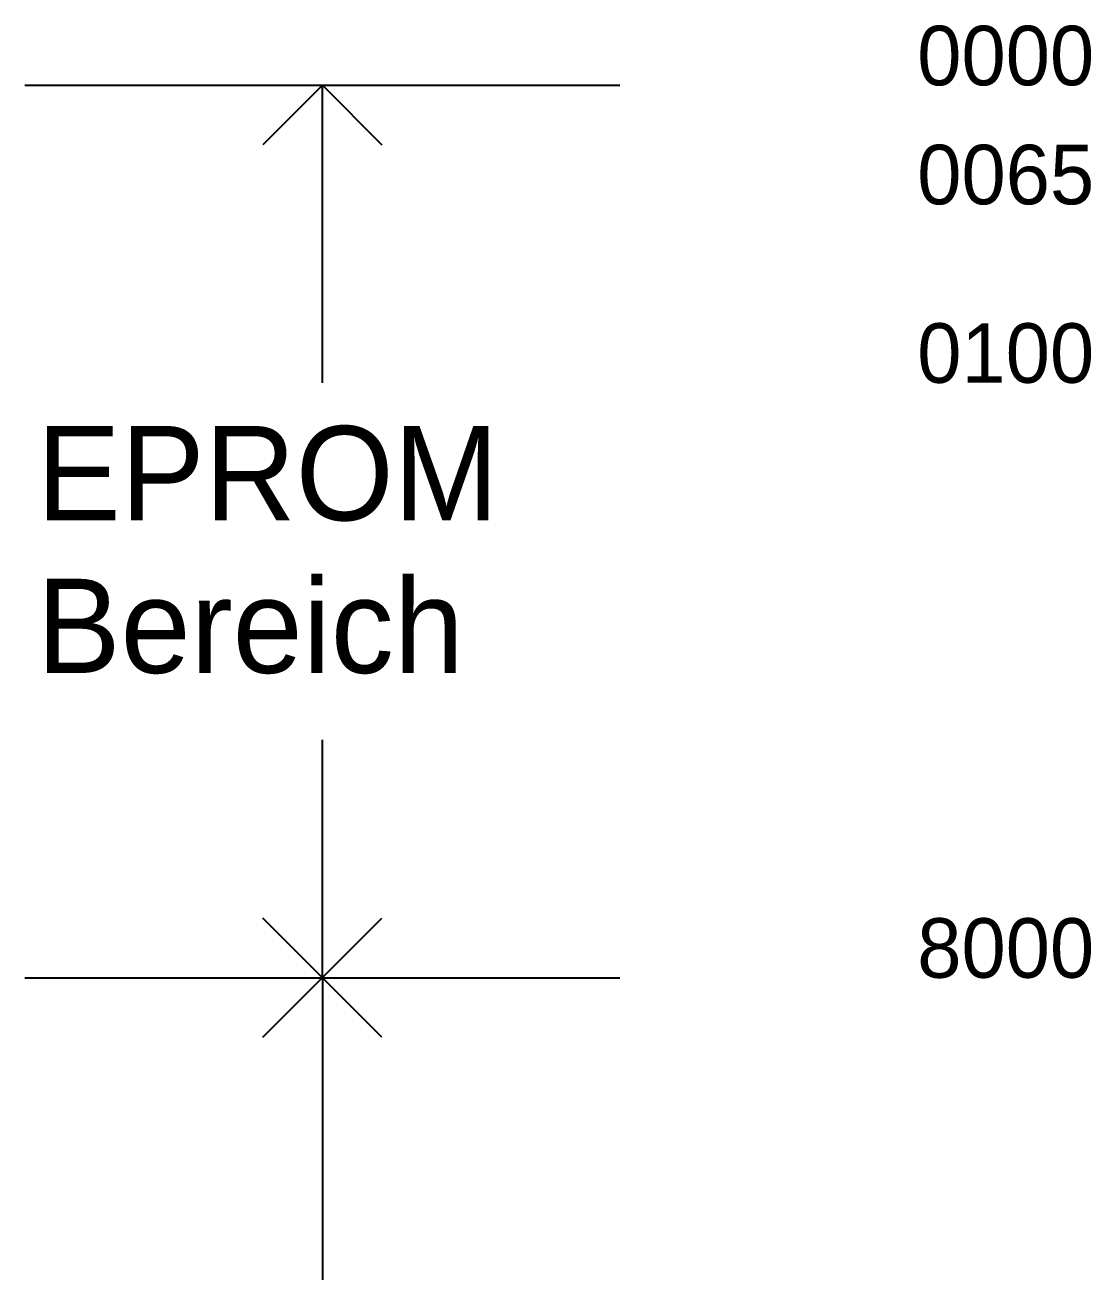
# Model space of a CAD drawing. Extents: x -1.8 to 9.8, y 0.3 to 8.8.
# Drawn here: x -1.8 to 1.785, y 4.614 to 8.803 of the extents above; entities that cross this region are included whole.
import ezdxf

# ---------------------------------------------------------------- set-up
doc = ezdxf.new("R2010")
doc.units = 0
doc.layers.get('0').update_dxf_attribs({"linetype": 'CONTINUOUS'})

msp = doc.modelspace()

# ---------------------------------------------------------------- linework, layer by layer
at = {"color": 0}
for p, q in [((-1.8, 8.6), (0.2, 8.6)), ((-0.8, 8.6), (-1, 8.4)), ((-0.8, 7.6), (-0.8, 8.6)), ((-0.8, 8.6), (-0.6, 8.4)), ((-0.8, 5.6), (-0.8, 6.4)), ((-1, 5.4), (-0.6, 5.8)), ((-0.6, 5.4), (-1, 5.8)), ((-1.8, 5.6), (0.2, 5.6)), ((-0.8, 5.6), (-0.8, 3))]:
    msp.add_line(p, q, dxfattribs=at)

# ---------------------------------------------------------------- texts
for s, height, p in [('0000', 0.2, (1.2, 8.6)), ('0065', 0.2, (1.2, 8.2)), ('0100', 0.2, (1.2, 7.6)), ('EPROM', 0.3169, (-1.761, 7.1377)), ('Bereich', 0.3169, (-1.761, 6.6246)), ('8000', 0.2, (1.2, 5.6))]:
    msp.add_text(s, height=height, dxfattribs=at).set_placement(p)

doc.saveas('drawing.dxf')
